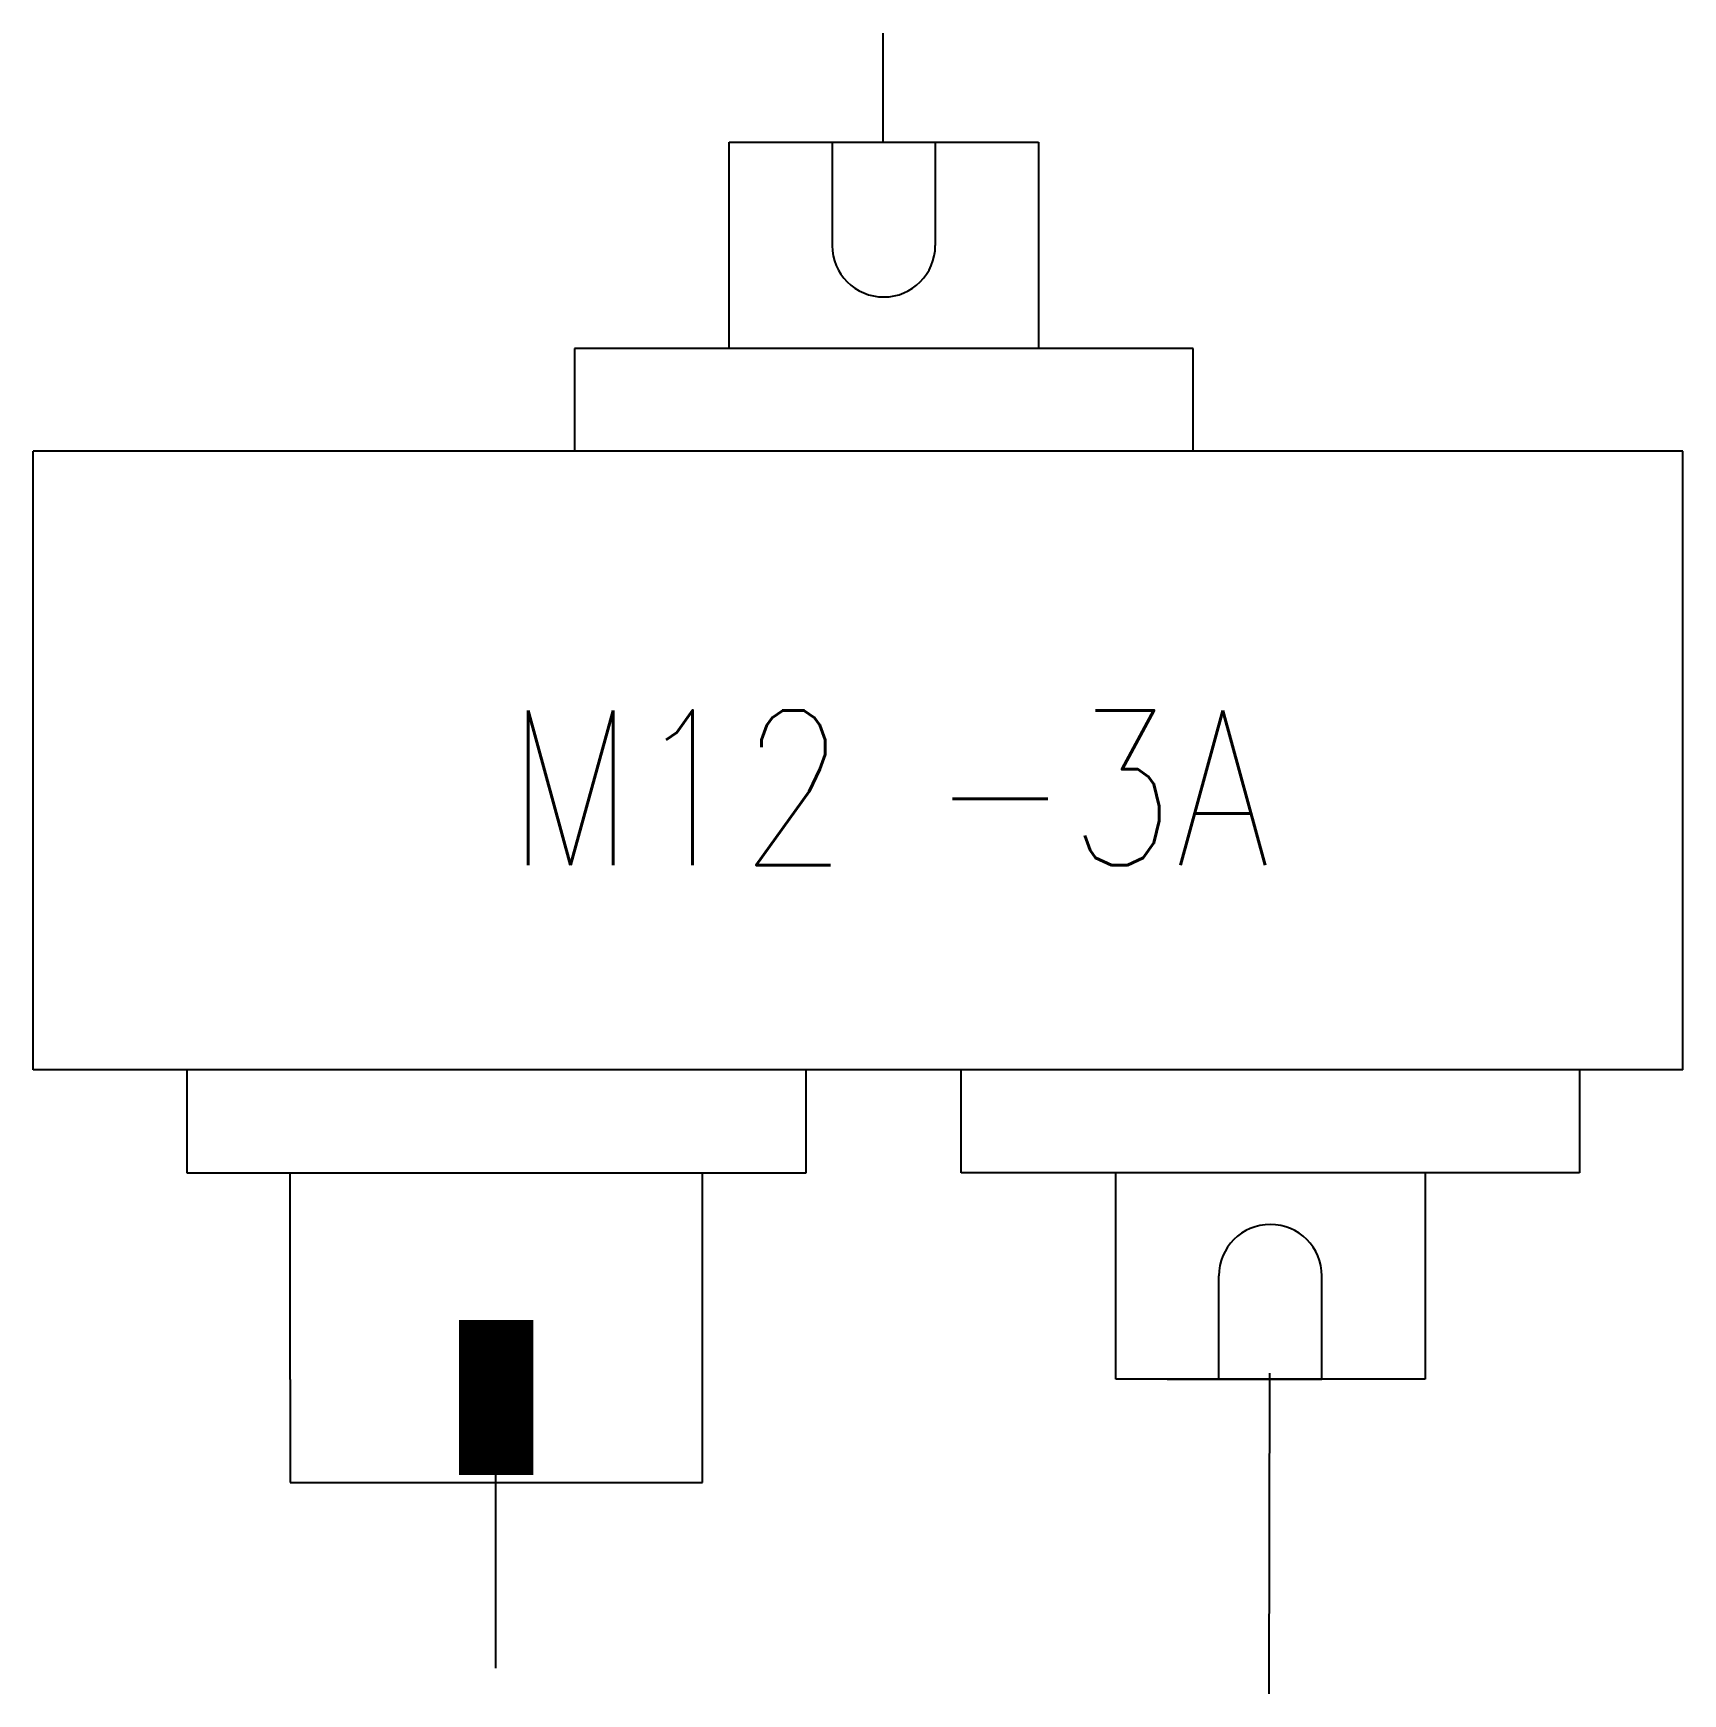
# Model space of a CAD drawing. Header units: millimetres. Extents: x 16.8 to 32.8, y 6.2 to 22.4.
import ezdxf
from ezdxf.enums import TextEntityAlignment as Align

# ---------------------------------------------------------------- set-up
doc = ezdxf.new("R2010")
doc.units = ezdxf.units.MM
doc.header["$MEASUREMENT"] = 0
doc.layers.add('20', color=7, linetype='Continuous')
doc.styles.add('T008', font='ROMANS.SHX', dxfattribs={"width": 0.8})

msp = doc.modelspace()

# ---------------------------------------------------------------- linework, layer by layer
at = {"layer": '20'}
for p, q in [((25.006, 21.296), (25.006, 22.354)), ((23.512, 21.296), (26.512, 21.296)), ((23.512, 19.296), (23.512, 21.296)), ((24.512, 21.296), (24.512, 20.296)), ((25.512, 21.296), (25.512, 20.296)), ((26.512, 21.296), (26.512, 19.296)), ((28.012, 19.296), (22.012, 19.296)), ((22.012, 19.296), (22.012, 18.296)), ((28.012, 18.296), (28.012, 19.296)), ((32.762, 18.302), (16.762, 18.302)), ((16.762, 12.302), (16.762, 18.302)), ((32.762, 12.302), (32.762, 18.302)), ((32.762, 12.302), (16.762, 12.302)), ((18.255, 11.298), (18.255, 12.298)), ((24.255, 12.298), (24.255, 11.298)), ((25.762, 11.302), (25.762, 12.302)), ((31.762, 12.302), (31.762, 11.302)), ((24.255, 11.298), (18.255, 11.298)), ((19.255, 9.298), (19.255, 11.298)), ((23.255, 9.298), (23.255, 11.298)), ((31.762, 11.302), (25.762, 11.302)), ((27.262, 9.302), (27.262, 11.302)), ((30.262, 11.302), (30.262, 9.302)), ((28.262, 9.302), (28.262, 10.302)), ((29.262, 9.302), (29.262, 10.302)), ((20.905, 8.873), (20.905, 9.873)), ((20.918, 8.873), (20.918, 9.873)), ((20.93, 8.873), (20.93, 9.873)), ((20.943, 9.873), (20.943, 8.873)), ((20.955, 8.873), (20.955, 9.873)), ((20.968, 8.873), (20.968, 9.873)), ((20.98, 8.873), (20.98, 9.873)), ((20.993, 9.873), (20.993, 8.873)), ((21.005, 8.873), (21.005, 9.873)), ((21.018, 8.873), (21.018, 9.873)), ((21.03, 8.873), (21.03, 9.873)), ((21.043, 9.873), (21.043, 8.873)), ((21.055, 8.873), (21.055, 9.873)), ((21.068, 8.873), (21.068, 9.873)), ((21.08, 8.873), (21.08, 9.873)), ((21.093, 8.873), (21.093, 9.873)), ((21.105, 8.873), (21.105, 9.873)), ((21.118, 8.373), (21.118, 9.873)), ((21.13, 9.873), (21.13, 8.373)), ((21.143, 8.373), (21.143, 9.873)), ((21.155, 8.873), (21.155, 9.873)), ((21.168, 8.873), (21.168, 9.873)), ((21.18, 8.873), (21.18, 9.873)), ((21.193, 9.873), (21.193, 8.873)), ((21.205, 8.873), (21.205, 9.873)), ((21.218, 8.873), (21.218, 9.873)), ((21.23, 8.873), (21.23, 9.873)), ((21.243, 9.873), (21.243, 8.873)), ((21.255, 8.873), (21.255, 9.873)), ((21.268, 8.873), (21.268, 9.873)), ((21.28, 8.873), (21.28, 9.873)), ((21.293, 9.873), (21.293, 8.873)), ((21.305, 8.873), (21.305, 9.873)), ((21.318, 8.873), (21.318, 9.873)), ((21.33, 8.873), (21.33, 9.873)), ((21.343, 8.873), (21.343, 9.873)), ((21.355, 8.873), (21.355, 9.873)), ((21.368, 8.873), (21.368, 9.873)), ((21.38, 8.873), (21.38, 9.873)), ((21.393, 8.873), (21.393, 9.873)), ((21.405, 8.873), (21.405, 9.873)), ((21.418, 8.873), (21.418, 9.873)), ((21.43, 8.873), (21.43, 9.873)), ((21.443, 9.873), (21.443, 8.873)), ((21.455, 8.873), (21.455, 9.873)), ((21.468, 8.873), (21.468, 9.873)), ((21.48, 8.873), (21.48, 9.873)), ((21.493, 9.873), (21.493, 8.873)), ((21.505, 8.873), (21.505, 9.873)), ((21.518, 8.873), (21.518, 9.873)), ((21.53, 8.873), (21.53, 9.873)), ((21.543, 9.873), (21.543, 8.873)), ((21.555, 8.873), (21.555, 9.873)), ((21.568, 8.873), (21.568, 9.873)), ((21.58, 8.873), (21.58, 9.873)), ((21.593, 8.873), (21.593, 9.873)), ((21.605, 8.873), (21.605, 9.873)), ((20.905, 8.373), (20.905, 9.373)), ((20.918, 8.373), (20.918, 9.373)), ((20.93, 8.373), (20.93, 9.373)), ((20.943, 9.373), (20.943, 8.373)), ((20.955, 8.373), (20.955, 9.373)), ((20.968, 8.373), (20.968, 9.373)), ((20.98, 8.373), (20.98, 9.373)), ((20.993, 9.373), (20.993, 8.373)), ((21.005, 8.373), (21.005, 9.373)), ((21.018, 8.373), (21.018, 9.373)), ((21.03, 8.373), (21.03, 9.373)), ((21.043, 9.373), (21.043, 8.373)), ((21.055, 8.373), (21.055, 9.373)), ((21.068, 8.373), (21.068, 9.373)), ((21.08, 8.373), (21.08, 9.373)), ((21.093, 8.373), (21.093, 9.373)), ((21.105, 8.373), (21.105, 9.373)), ((21.155, 8.373), (21.155, 9.373)), ((21.168, 8.373), (21.168, 9.373)), ((21.18, 8.373), (21.18, 9.373)), ((21.193, 9.373), (21.193, 8.373)), ((21.205, 8.373), (21.205, 9.373)), ((21.218, 8.373), (21.218, 9.373)), ((21.23, 8.373), (21.23, 9.373)), ((21.243, 9.373), (21.243, 8.373)), ((21.255, 8.373), (21.255, 9.373)), ((21.268, 8.373), (21.268, 9.373)), ((21.28, 8.373), (21.28, 9.373)), ((21.293, 9.373), (21.293, 8.373)), ((21.305, 8.373), (21.305, 9.373)), ((21.318, 8.373), (21.318, 9.373)), ((21.33, 8.373), (21.33, 9.373)), ((21.343, 8.373), (21.343, 9.373)), ((21.355, 8.373), (21.355, 9.373)), ((21.368, 8.373), (21.368, 9.373)), ((21.38, 8.373), (21.38, 9.373)), ((21.393, 8.373), (21.393, 9.373)), ((21.405, 8.373), (21.405, 9.373)), ((21.418, 8.373), (21.418, 9.373)), ((21.43, 8.373), (21.43, 9.373)), ((21.443, 9.373), (21.443, 8.373)), ((21.455, 8.373), (21.455, 9.373)), ((21.468, 8.373), (21.468, 9.373)), ((21.48, 8.373), (21.48, 9.373)), ((21.493, 9.373), (21.493, 8.373)), ((21.505, 8.373), (21.505, 9.373)), ((21.518, 8.373), (21.518, 9.373)), ((21.53, 8.373), (21.53, 9.373)), ((21.543, 9.373), (21.543, 8.373)), ((21.555, 8.373), (21.555, 9.373)), ((21.568, 8.373), (21.568, 9.373)), ((21.58, 8.373), (21.58, 9.373)), ((21.593, 8.373), (21.593, 9.373)), ((21.605, 8.373), (21.605, 9.373)), ((28.75, 6.25), (28.757, 9.36)), ((19.255, 9.298), (19.255, 8.298)), ((23.255, 8.298), (23.255, 9.298)), ((30.262, 9.302), (27.262, 9.302)), ((27.762, 9.302), (29.262, 9.302)), ((21.25, 6.498), (21.25, 8.798)), ((19.255, 8.298), (23.255, 8.298))]:
    msp.add_line(p, q, dxfattribs=at)
for centre, start, end in [((25.012, 20.296), 180, 0), ((28.762, 10.302), 0, 180)]:
    msp.add_arc(centre, 0.5, start, end, dxfattribs=at)

# ---------------------------------------------------------------- texts
at = {"style": 'T008', "width": 0.8}
msp.add_text('M12 -3A', height=1.5, dxfattribs=at).set_placement((25.061, 14.287), align=Align.CENTER)

doc.saveas('drawing.dxf')
